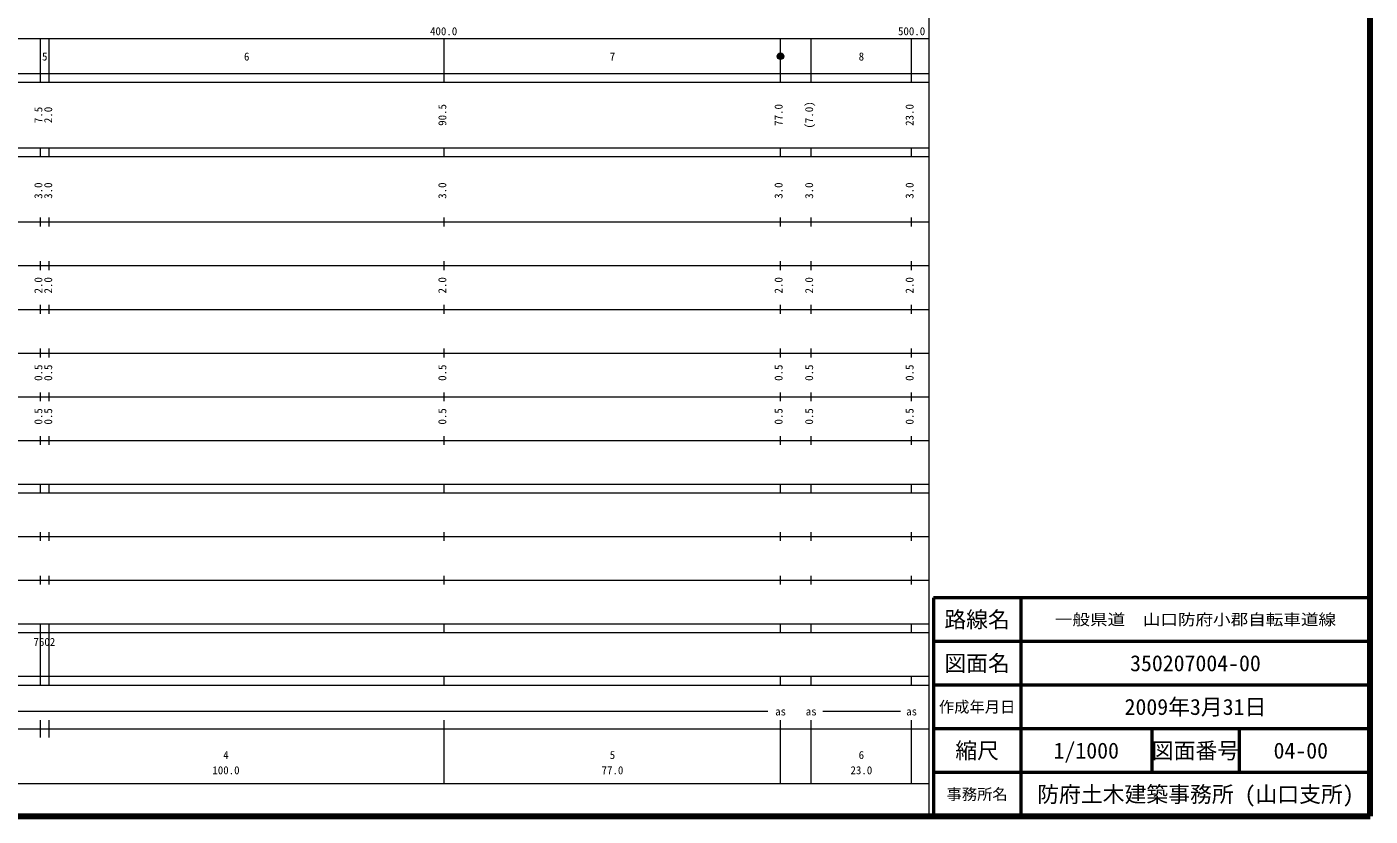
# Model space of a CAD drawing. Units: millimetres on the paper, enlarged 1000 times. Extents: x 40000 to 680000, y 20000 to 380000.
# Drawn here: x 372407 to 680000, y 20000 to 200656 of the extents above; entities that cross this region are included whole.
import ezdxf
from ezdxf.enums import TextEntityAlignment as Align

# ---------------------------------------------------------------- set-up
doc = ezdxf.new("R2010")
doc.units = ezdxf.units.MM
doc.header["$LTSCALE"] = 1000
doc.header["$PDMODE"] = 32
doc.header["$PDSIZE"] = 500
for name, color, linetype, lineweight in [('M-TTL', 2, 'Continuous', 140), ('M-TTL-BAND', 7, 'Continuous', 13), ('M-TTL-FRAM', 2, 'Continuous', 50), ('M-TTL-LINE', 7, 'Continuous', 50)]:
    doc.layers.add(name, color=color, linetype=linetype, lineweight=lineweight)
doc.layers.add('M-TTL-TXT', color=7, linetype='Continuous')
doc.styles.add('ＭＳ ゴシック', font='')
doc.styles.get('ＭＳ ゴシック').set_extended_font_data('MS Gothic')

msp = doc.modelspace()

# ---------------------------------------------------------------- linework, layer by layer
at = {"layer": 'M-TTL'}
for p, q in [((680000, 20000), (680000, 380000)), ((40000, 20000), (680000, 20000))]:
    msp.add_line(p, q, dxfattribs=at)
at = {"layer": 'M-TTL-BAND'}
for p, q in [((579000, 20000), (579000, 370000)), ((68000, 198000), (579000, 198000)), ((375500, 188000), (375500, 198000)), ((377500, 188000), (377500, 198000)), ((468000, 188000), (468000, 198000)), ((545000, 188000), (545000, 198000)), ((552000, 188000), (552000, 198000)), ((575000, 188000), (575000, 198000)), ((40000, 190000), (579000, 190000)), ((40000, 188000), (579000, 188000)), ((40000, 173000), (579000, 173000)), ((375500, 171000), (375500, 173000)), ((377500, 171000), (377500, 173000)), ((468000, 171000), (468000, 173000)), ((545000, 171000), (545000, 173000)), ((552000, 171000), (552000, 173000)), ((575000, 171000), (575000, 173000)), ((40000, 171000), (579000, 171000)), ((375500, 155000), (375500, 157000)), ((377500, 155000), (377500, 157000)), ((468000, 155000), (468000, 157000)), ((545000, 155000), (545000, 157000)), ((552000, 155000), (552000, 157000)), ((575000, 155000), (575000, 157000)), ((40000, 156000), (579000, 156000)), ((46000, 146000), (579000, 146000)), ((375500, 145000), (375500, 147000)), ((377500, 145000), (377500, 147000)), ((468000, 145000), (468000, 147000)), ((545000, 145000), (545000, 147000)), ((552000, 145000), (552000, 147000)), ((575000, 145000), (575000, 147000)), ((52000, 136000), (579000, 136000)), ((375500, 135000), (375500, 137000)), ((377500, 135000), (377500, 137000)), ((468000, 135000), (468000, 137000)), ((545000, 135000), (545000, 137000)), ((552000, 135000), (552000, 137000)), ((575000, 135000), (575000, 137000)), ((375500, 125000), (375500, 127000)), ((377500, 125000), (377500, 127000)), ((468000, 125000), (468000, 127000)), ((545000, 125000), (545000, 127000)), ((552000, 125000), (552000, 127000)), ((575000, 125000), (575000, 127000)), ((46000, 126000), (579000, 126000)), ((375500, 115000), (375500, 117000)), ((377500, 115000), (377500, 117000)), ((468000, 115000), (468000, 117000)), ((545000, 115000), (545000, 117000)), ((552000, 115000), (552000, 117000)), ((575000, 115000), (575000, 117000)), ((52000, 116000), (579000, 116000)), ((46000, 106000), (579000, 106000)), ((375500, 105000), (375500, 107000)), ((377500, 105000), (377500, 107000)), ((468000, 105000), (468000, 107000)), ((545000, 105000), (545000, 107000)), ((552000, 105000), (552000, 107000)), ((575000, 105000), (575000, 107000)), ((40000, 96000), (579000, 96000)), ((375500, 94000), (375500, 96000)), ((377500, 94000), (377500, 96000)), ((468000, 94000), (468000, 96000)), ((545000, 94000), (545000, 96000)), ((552000, 94000), (552000, 96000)), ((575000, 94000), (575000, 96000)), ((40000, 94000), (579000, 94000)), ((49000, 84000), (579000, 84000)), ((375500, 83000), (375500, 85000)), ((377500, 83000), (377500, 85000)), ((468000, 83000), (468000, 85000)), ((545000, 83000), (545000, 85000)), ((552000, 83000), (552000, 85000)), ((575000, 83000), (575000, 85000)), ((40000, 74000), (579000, 74000)), ((375500, 73000), (375500, 75000)), ((377500, 73000), (377500, 75000)), ((468000, 73000), (468000, 75000)), ((545000, 73000), (545000, 75000)), ((552000, 73000), (552000, 75000)), ((575000, 73000), (575000, 75000)), ((40000, 64000), (579000, 64000)), ((40000, 62000), (579000, 62000)), ((375500, 62000), (375500, 64000)), ((375500, 52000), (375500, 62000)), ((377500, 62000), (377500, 64000)), ((377500, 52000), (377500, 62000)), ((468000, 62000), (468000, 64000)), ((545000, 62000), (545000, 64000)), ((552000, 62000), (552000, 64000)), ((575000, 62000), (575000, 64000)), ((40000, 52000), (579000, 52000)), ((40000, 50000), (579000, 50000)), ((375500, 50000), (375500, 52000)), ((377500, 50000), (377500, 52000)), ((468000, 50000), (468000, 52000)), ((545000, 50000), (545000, 52000)), ((552000, 50000), (552000, 52000)), ((575000, 50000), (575000, 52000)), ((71000, 44000), (542115, 44000)), ((554658, 44000), (572462, 44000)), ((40000, 40000), (579000, 40000)), ((375500, 38000), (375500, 42000)), ((377500, 38000), (377500, 42000)), ((468000, 27500), (468000, 42000)), ((545000, 27500), (545000, 42000)), ((552000, 27500), (552000, 42000)), ((575000, 27500), (575000, 42000)), ((68000, 27500), (579000, 27500))]:
    msp.add_line(p, q, dxfattribs=at)
for radius in [750, 600, 450, 300, 150, 20]:
    msp.add_circle((545000, 193923), radius, dxfattribs=at)
msp.add_point((545000, 193923), dxfattribs=at)
at = {"layer": 'M-TTL-FRAM'}
for p, q in [((680000, 70000), (580000, 70000)), ((580000, 70000), (580000, 20000))]:
    msp.add_line(p, q, dxfattribs=at)
at = {"layer": 'M-TTL-LINE'}
for p, q in [((600000, 70000), (600000, 20000)), ((680000, 60000), (580000, 60000)), ((680000, 50000), (580000, 50000)), ((680000, 40000), (580000, 40000)), ((630000, 40000), (630000, 30000)), ((650000, 40000), (650000, 30000)), ((680000, 30000), (580000, 30000))]:
    msp.add_line(p, q, dxfattribs=at)

# ---------------------------------------------------------------- texts
at = {"layer": 'M-TTL-BAND', "style": 'ＭＳ ゴシック'}
for s, p in [('400.0', (467844, 198195)), ('500.0', (575000, 198195)), ('5', (376500, 192405)), ('6', (422750, 192405)), ('7', (506500, 192405)), ('8', (563500, 192405)), ('as', (545000, 42500)), ('as', (552000, 42500)), ('as', (575000, 42500)), ('4', (418000, 32523)), ('5', (506500, 32523)), ('6', (563500, 32523)), ('100.0', (418000, 29033)), ('77.0', (506500, 29033)), ('23.0', (563500, 29033))]:
    msp.add_text(s, height=1833, dxfattribs=at).set_placement(p, align=Align.BOTTOM_CENTER)
for s, p in [('7.5', (376500, 180500)), ('2.0', (378750, 180500)), ('90.5', (469000, 180500)), ('77.0', (546000, 180500)), ('(7.0)', (553000, 180500)), ('23.0', (576000, 180500)), ('3.0', (376500, 163174)), ('3.0', (378750, 163174)), ('3.0', (469000, 163174)), ('3.0', (546000, 163174)), ('3.0', (553000, 163174)), ('3.0', (576000, 163174)), ('2.0', (376500, 141500)), ('2.0', (378750, 141500)), ('2.0', (469000, 141500)), ('2.0', (546000, 141500)), ('2.0', (553000, 141500)), ('2.0', (576000, 141500)), ('0.5', (376500, 121500)), ('0.5', (378750, 121500)), ('0.5', (469000, 121500)), ('0.5', (546000, 121500)), ('0.5', (553000, 121500)), ('0.5', (576000, 121500)), ('0.5', (376500, 111500)), ('0.5', (378750, 111500)), ('0.5', (469000, 111500)), ('0.5', (546000, 111500)), ('0.5', (553000, 111500)), ('0.5', (576000, 111500))]:
    msp.add_text(s, height=1833, rotation=90, dxfattribs=at).set_placement(p, align=Align.BOTTOM_CENTER)
msp.add_text('7602', height=1833, dxfattribs=at).set_placement((373918, 58405), align=Align.BOTTOM_LEFT)
at = {"layer": 'M-TTL-TXT', "style": 'ＭＳ ゴシック'}
for s, height, p in [('路線名', 3666, (590000, 65000)), ('路線名', 3666, (590000, 65000)), ('図面名', 3666, (590000, 55000)), ('図面名', 3666, (590000, 55000)), ('350207004-00', 3666, (640000, 55000)), ('作成年月日', 2566, (590000, 45000)), ('作成年月日', 2566, (590000, 45000)), ('2009年3月31日', 3666, (640000, 45000)), ('縮尺', 3666, (590000, 35000)), ('縮尺', 3666, (590000, 35000)), ('1/1000', 3666, (615000, 35000)), ('図面番号', 3666, (640000, 35000)), ('図面番号', 3666, (640000, 35000)), ('04-00', 3666, (664125, 35000)), ('事務所名', 2566, (590000, 25000)), ('事務所名', 2566, (590000, 25000)), ('防府土木建築事務所 (山口支所)', 3666, (640000, 25000))]:
    msp.add_text(s, height=height, dxfattribs=at).set_placement(p, align=Align.MIDDLE_CENTER)
at = {"layer": 'M-TTL-TXT', "style": 'ＭＳ ゴシック', "width": 1.15}
msp.add_text('一般県道\u3000山口防府小郡自転車道線', height=2566, dxfattribs=at).set_placement((640000, 65000), align=Align.MIDDLE_CENTER)

doc.saveas('drawing.dxf')
